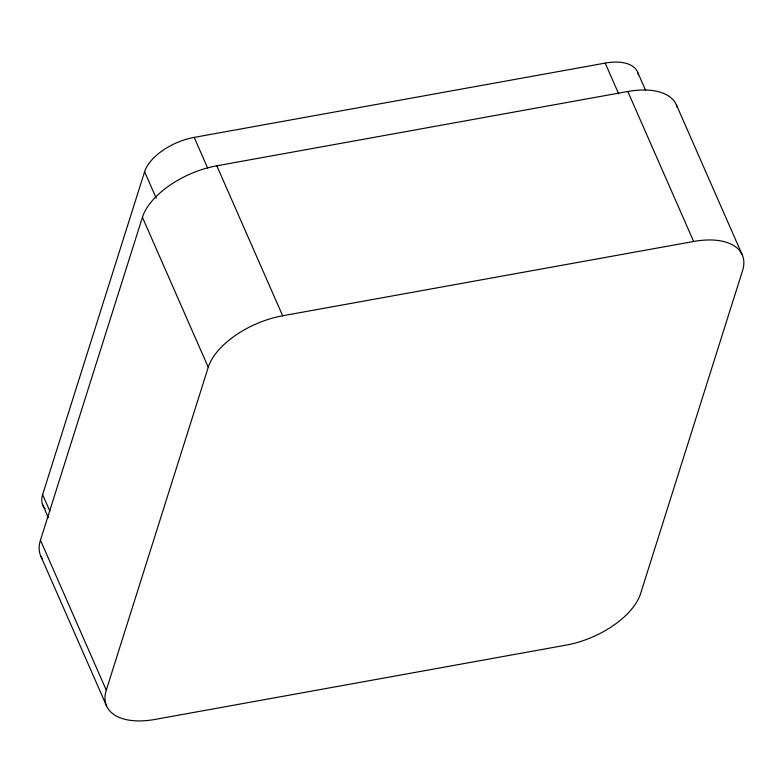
<?xml version="1.0" encoding="UTF-8"?>
<svg xmlns="http://www.w3.org/2000/svg" width="783" height="783" viewBox="0 0 783 783"><rect width="100%" height="100%" fill="white"/><g stroke="black" fill="none" stroke-linecap="round" stroke-linejoin="round"><path stroke-width="1.17" d="M45.179 508.725A44.67 23.343 -23.7 0 1 42.625 494.631L144.601 171.731A44.67 23.343 -23.7 0 1 194.194 137.387L605.19 63.1A44.67 23.343 -23.7 0 1 638.448 74.825M42.331 558.896A67.015 35.01 -23.7 0 1 40.452 540.201L142.418 217.302A67.015 35.01 -23.7 0 1 216.822 165.79L627.809 91.494A67.015 35.01 -23.7 0 1 677.354 107.584M106.282 690.185L208.258 367.276A67.015 35.01 -23.7 0 1 282.653 315.764L693.65 241.477A67.015 35.01 -23.7 0 1 742.548 270.693L640.582 593.602A67.015 35.01 -23.7 0 1 566.178 645.104L155.191 719.401A67.015 35.01 -23.7 0 1 106.282 690.185L40.452 540.201M676.326 104.697L742.167 254.681M637.92 72.839L645.652 90.466M627.809 91.494L693.65 241.477M605.19 63.1L618.727 93.94M216.822 165.79L282.653 315.764M194.194 137.387L207.73 168.228M144.601 171.731L156.199 198.168M142.418 217.302L208.258 367.276M42.625 494.631L49.877 511.152M42.497 504.369L48.301 517.583M40.833 556.214L106.674 706.197"/></g></svg>
